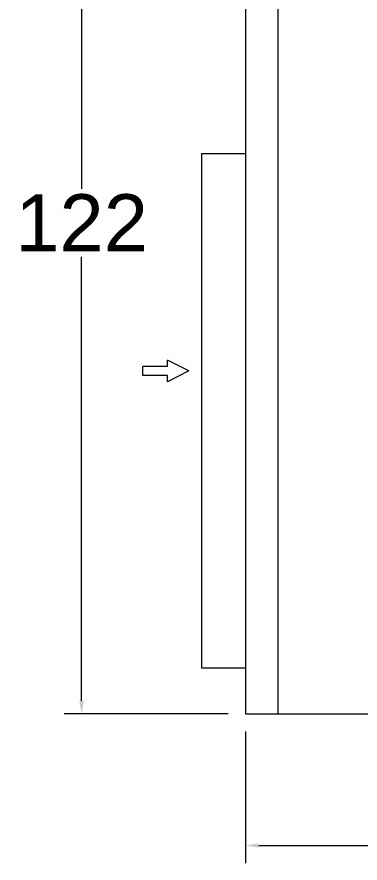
# Model space of a CAD drawing. Header units: inches. Extents: x 36 to 31738, y 79 to 24233.
# Drawn here: x 4927 to 6101, y 16287 to 19180 of the extents above; entities that cross this region are included whole.
import ezdxf

# ---------------------------------------------------------------- set-up
doc = ezdxf.new("R2010")
doc.units = ezdxf.units.IN
doc.header["$MEASUREMENT"] = 0
doc.layers.get('Defpoints').update_dxf_attribs({"lineweight": 5})
doc.styles.add('Roman', font='arial.ttf')
doc.styles.get("Standard").update_dxf_attribs({"font": 'arial.ttf'})
doc.dimstyles.new('ISO-25', dxfattribs={"dimscale": 30, "dimtxt": 1.5, "dimasz": 1.5, "dimexe": 2, "dimexo": 2, "dimtad": 1, "dimtih": 1, "dimtoh": 1, "dimdec": 1, "dimlfac": 0.03937, "dimdsep": 46, "dimtxsty": 'Standard', "dimcen": 2.5, "dimclrd": 7, "dimclre": 7, "dimclrt": 7, "dimadec": 0, "dimazin": 0, "dimtfac": 1, "dimtdec": 1, "dimtmove": 0, "dimatfit": 3, "dimfxl": 1, "dimlwd": 5, "dimlwe": 5, "dimarcsym": 0})

# ---------------------------------------------------------------- blocks, each defined once
blk = doc.blocks.new('*D143')
at = {"color": 7, "linetype": 'Continuous', "lineweight": 5, "transparency": 16777216}
for p, q in [((5709.4, 16737.3), (5709.4, 16287.3)), ((8409.4, 16726.8), (8409.4, 16287.3)), ((5754.4, 16347.3), (8364.4, 16347.3))]:
    blk.add_line(p, q, dxfattribs=at)
at = {"color": 7, "transparency": 16777216}
for points in [[(5754.4, 16354.8), (5754.4, 16339.8), (5709.4, 16347.3)], [(8364.4, 16354.8), (8364.4, 16339.8), (8409.4, 16347.3)]]:
    blk.add_solid(points, dxfattribs=at)
at = {"layer": 'Defpoints', "color": 0, "transparency": 16777216}
for p in [(5709.4, 16797.3), (8409.4, 16786.8), (8409.4, 16347.3)]:
    blk.add_point(p, dxfattribs=at)
at = {"color": 7, "lineweight": 5, "transparency": 16777216, "insert": (7059.4, 16465.7), "char_height": 195, "attachment_point": 5, "style": 'Roman'}
blk.add_mtext('106.3', dxfattribs=at)
blk = doc.blocks.new('*D146')
at = {"color": 7, "linetype": 'Continuous', "lineweight": 5, "transparency": 16777216}
for p, q in [((5649.4, 19897.3), (5088, 19897.3)), ((5148, 19852.3), (5148, 18593.2)), ((5148, 16842.3), (5148, 18359.9)), ((5649.4, 16797.3), (5088, 16797.3))]:
    blk.add_line(p, q, dxfattribs=at)
at = {"color": 7, "transparency": 16777216}
for points in [[(5140.5, 19852.3), (5155.5, 19852.3), (5148, 19897.3)], [(5140.5, 16842.3), (5155.5, 16842.3), (5148, 16797.3)]]:
    blk.add_solid(points, dxfattribs=at)
at = {"layer": 'Defpoints', "color": 0, "transparency": 16777216}
for p in [(5709.4, 19897.3), (5148, 16797.3), (5709.4, 16797.3)]:
    blk.add_point(p, dxfattribs=at)
at = {"color": 7, "lineweight": 5, "transparency": 16777216, "insert": (5148, 18476.6), "char_height": 195, "attachment_point": 5, "style": 'Roman'}
blk.add_mtext('122', dxfattribs=at)

msp = doc.modelspace()

# ---------------------------------------------------------------- linework, layer by layer
at = {"color": 7, "lineweight": 5}
for p, q in [((5709.39, 19897.28), (5709.39, 16797.28)), ((5819.39, 19897.28), (5819.39, 16797.28)), ((5559.39, 16953.28), (5559.39, 18713.28)), ((5559.39, 18713.28), (5709.39, 18713.28)), ((5442.21, 17985.36), (5442.21, 18006.55)), ((5357.01, 17954.51), (5357.01, 17985.36)), ((5442.21, 17985.36), (5357.01, 17985.36)), ((5442.21, 17954.51), (5357.01, 17954.51)), ((5442.21, 17933.32), (5442.21, 17954.51)), ((5709.39, 16953.28), (5559.39, 16953.28)), ((5709.39, 16797.28), (8409.39, 16797.28))]:
    msp.add_line(p, q, dxfattribs=at)
at = {"color": 7, "linetype": 'Continuous', "lineweight": 5, "ltscale": 15}
for q in [(5442.21, 18006.55), (5442.21, 17933.32)]:
    msp.add_line((5514.81, 17969.93), q, dxfattribs=at)

# ---------------------------------------------------------------- dimensions: what is measured, and where the dimension line sits
at = {"color": 7, "lineweight": 5}
dim = msp.add_linear_dim(base=(5148.02, 16797.28), p1=(5709.39, 19897.28), p2=(5709.39, 16797.28), angle=90, dimstyle='ISO-25', override={"dimtxt": 6.5, "dimpost": '\\X', "dimtxsty": 'Roman', "dimtmove": 1}, dxfattribs=at)
dim.commit()
dim.dimension.update_dxf_attribs({"geometry": '*D146', "text_midpoint": (5148.02, 18476.6), "dimtype": 160})
dim = msp.add_linear_dim(base=(8409.39, 16347.29), p1=(5709.39, 16797.28), p2=(8409.39, 16786.78), dimstyle='ISO-25', override={"dimtxt": 6.5, "dimpost": '\\X', "dimtxsty": 'Roman', "dimtmove": 1}, dxfattribs=at)
dim.commit()
dim.dimension.update_dxf_attribs({"geometry": '*D143', "text_midpoint": (7059.39, 16465.67)})

doc.saveas('drawing.dxf')
